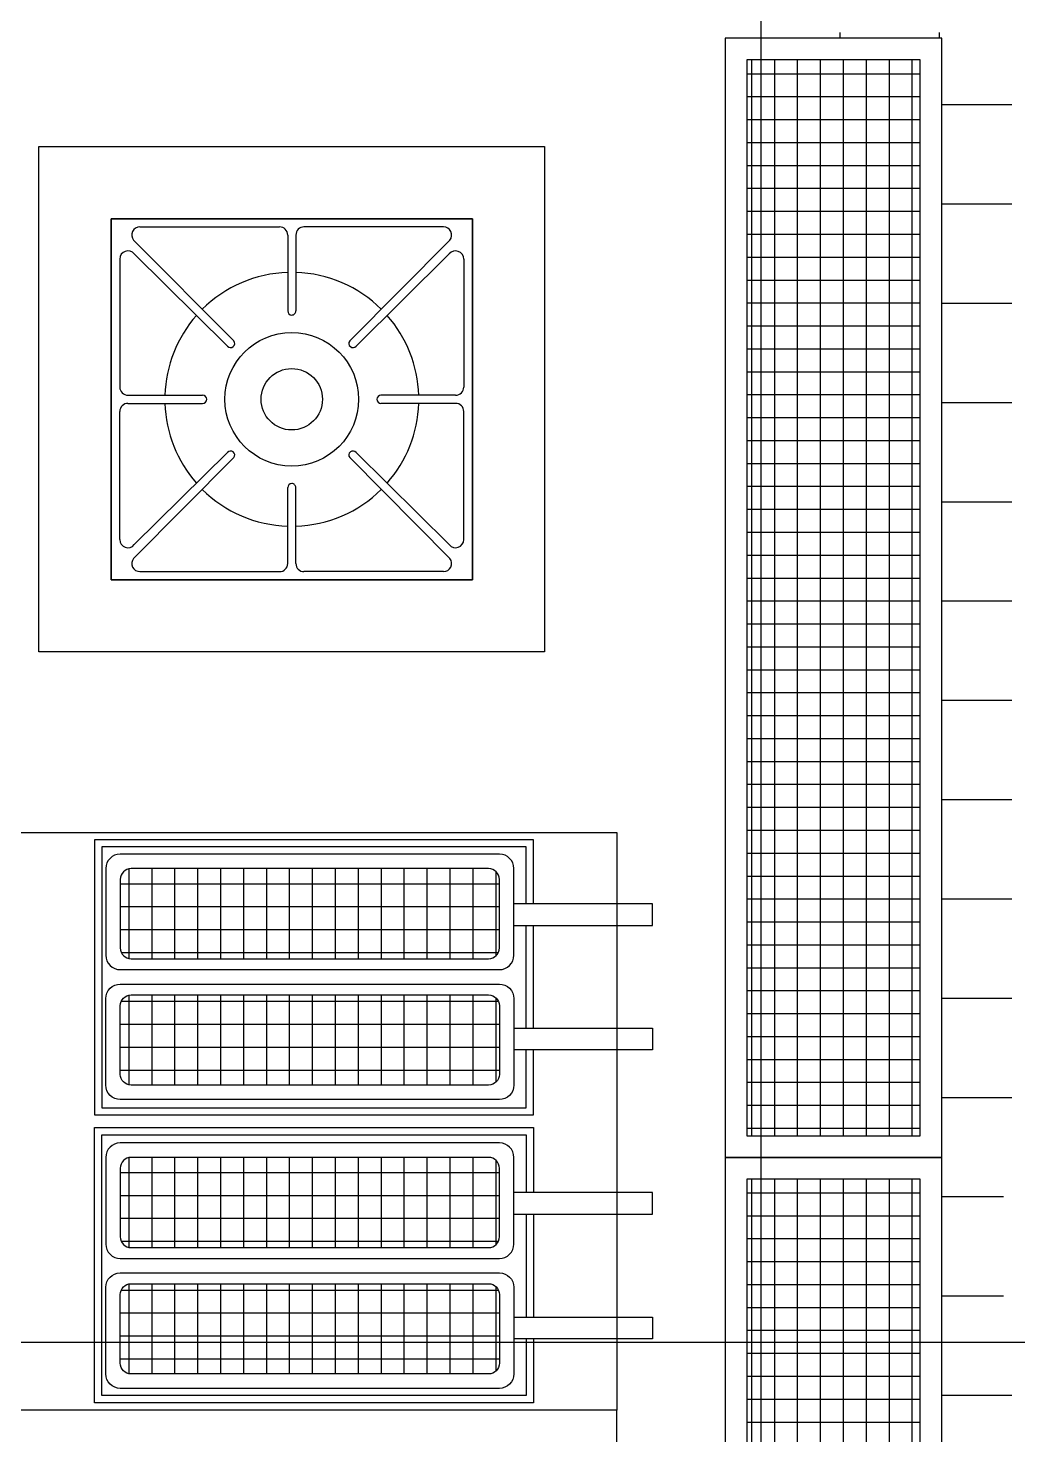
# Model space of a CAD drawing. Header units: inches. Extents: x -7543 to -822, y 102837 to 190349.
# Drawn here: x -836.39322 to -836.37952, y 102836.96515 to 102836.98463 of the extents above; entities that cross this region are included whole.
import ezdxf

# ---------------------------------------------------------------- set-up
doc = ezdxf.new("R2010")
doc.units = ezdxf.units.IN
doc.header["$MEASUREMENT"] = 0
doc.layers.get('0').update_dxf_attribs({"lineweight": 25})
doc.layers.add('ICOL', color=55, linetype='Continuous', lineweight=25)
doc.layers.add('TARAMA', color=8, linetype='Continuous', lineweight=25)
doc.layers.add('TEFRİŞ', color=7, linetype='Continuous', lineweight=25, true_color=0x78462c)

msp = doc.modelspace()

# ---------------------------------------------------------------- hatches: boundary and pattern name
at = {"ltscale": 5}
h = msp.add_hatch(dxfattribs=at)
h.set_pattern_fill('NET', color=256, scale=0.0001, angle=90, style=0)
h.set_pattern_definition([(90, (-834.733473260522, 102839.0242574827), (-0.0003175, 1.944062586693024e-20), []), (180, (-834.733473260522, 102839.0242574827), (-3.888125173386048e-20, -0.0003175), [])])
h.paths.add_polyline_path([(-836.3832718610786, 102836.9692930621), (-836.3808718610785, 102836.9692930621), (-836.3808718610785, 102836.9841930621), (-836.3832718610786, 102836.9841930621)])
h = msp.add_hatch(dxfattribs=at)
h.set_pattern_fill('NET', color=256, scale=0.0001, angle=90, style=0)
h.set_pattern_definition([(90, (-834.733473260522, 102839.0087574827), (-0.0003175, 1.944062586693024e-20), []), (180, (-834.733473260522, 102839.0087574827), (-3.888125173386048e-20, -0.0003175), [])])
h.paths.add_polyline_path([(-836.3832718610786, 102836.9537930621), (-836.3808718610785, 102836.9537930621), (-836.3808718610785, 102836.9686930621), (-836.3832718610786, 102836.9686930621)])
at = {"layer": 'TEFRİŞ', "ltscale": 5}
h = msp.add_hatch(dxfattribs=at)
h.set_pattern_fill('NET', color=256, scale=0.0002, style=0)
h.set_pattern_definition([(270, (-836.2692690484524, 102837.0070737478), (-0.0003175, 7.049916206369744e-20), []), (180, (-836.2692690484524, 102837.0070737478), (5.10585361967672e-20, 0.0003175), [])])
edge = h.paths.add_edge_path()
edge.add_ellipse((-836.3917968610785, 102836.9718930621), major_axis=(0.0001060660171784548, 0.0001060660171784548), ratio=0.9999999999910875, start_angle=134.9999999997447, end_angle=225.0000000002553, ccw=False)
edge.add_line((-836.3919468610785, 102836.9718930621), (-836.3919468610785, 102836.9728430621))
edge.add_ellipse((-836.3917968610785, 102836.9728430621), major_axis=(-0.0001060660171784548, 0.0001060660171784548), ratio=0.9999999999910877, start_angle=-45.000000000255284, end_angle=45.000000000255284, ccw=False)
edge.add_line((-836.3917968610785, 102836.9729930621), (-836.3868468610785, 102836.9729930621))
edge.add_ellipse((-836.3868468610785, 102836.9728430621), major_axis=(0.0001060660171784548, 0.0001060660171784548), ratio=0.9999999999910875, start_angle=314.99999999974466, end_angle=405.00000000025534, ccw=False)
edge.add_line((-836.3866968610786, 102836.9728430621), (-836.3866968610786, 102836.9718930621))
edge.add_ellipse((-836.3868468610785, 102836.9718930621), major_axis=(-0.0001060660171784548, 0.0001060660171784548), ratio=0.9999999999910877, start_angle=134.9999999997447, end_angle=225.0000000002553, ccw=False)
edge.add_line((-836.3868468610785, 102836.9717430621), (-836.3917968610785, 102836.9717430621))
h = msp.add_hatch(dxfattribs=at)
h.set_pattern_fill('NET', color=256, scale=0.0002, style=0)
h.set_pattern_definition([(90, (-836.2692690484524, 102836.9359123764), (-0.0003175, 7.049916206369744e-20), []), (180, (-836.2692690484524, 102836.9359123764), (-8.993978793062769e-20, -0.0003175), [])])
edge = h.paths.add_edge_path()
edge.add_ellipse((-836.3868468610785, 102836.9710930621), major_axis=(0.0001060660171784548, 0.0001060660171784548), ratio=0.9999999999910875, start_angle=314.99999999974466, end_angle=405.00000000025534, ccw=False)
edge.add_line((-836.3866968610786, 102836.9710930621), (-836.3866968610786, 102836.9701430621))
edge.add_ellipse((-836.3868468610785, 102836.9701430621), major_axis=(-0.0001060660171784548, 0.0001060660171784548), ratio=0.9999999999910877, start_angle=134.9999999997447, end_angle=225.0000000002553, ccw=False)
edge.add_line((-836.3868468610785, 102836.9699930621), (-836.3917968610785, 102836.9699930621))
edge.add_ellipse((-836.3917968610785, 102836.9701430621), major_axis=(0.0001060660171784548, 0.0001060660171784548), ratio=0.9999999999910875, start_angle=134.9999999997447, end_angle=225.0000000002553, ccw=False)
edge.add_line((-836.3919468610785, 102836.9701430621), (-836.3919468610785, 102836.9710930621))
edge.add_ellipse((-836.3917968610785, 102836.9710930621), major_axis=(-0.0001060660171784548, 0.0001060660171784548), ratio=0.9999999999910877, start_angle=-45.000000000255284, end_angle=45.000000000255284, ccw=False)
edge.add_line((-836.3917968610785, 102836.9712430621), (-836.3868468610785, 102836.9712430621))
h = msp.add_hatch(dxfattribs=at)
h.set_pattern_fill('NET', color=256, scale=0.0002, style=0)
h.set_pattern_definition([(270, (-836.2692690484524, 102837.0030737478), (-0.0003175, 7.049916206369744e-20), []), (180, (-836.2692690484524, 102837.0030737478), (5.10585361967672e-20, 0.0003175), [])])
edge = h.paths.add_edge_path()
edge.add_ellipse((-836.3917968610785, 102836.9678930621), major_axis=(0.0001060660171784548, 0.0001060660171784548), ratio=0.9999999999910875, start_angle=134.9999999997447, end_angle=225.0000000002553, ccw=False)
edge.add_line((-836.3919468610785, 102836.9678930621), (-836.3919468610785, 102836.9688430621))
edge.add_ellipse((-836.3917968610785, 102836.9688430621), major_axis=(-0.0001060660171784548, 0.0001060660171784548), ratio=0.9999999999910877, start_angle=-45.000000000255284, end_angle=45.000000000255284, ccw=False)
edge.add_line((-836.3917968610785, 102836.9689930621), (-836.3868468610785, 102836.9689930621))
edge.add_ellipse((-836.3868468610785, 102836.9688430621), major_axis=(0.0001060660171784548, 0.0001060660171784548), ratio=0.9999999999910875, start_angle=314.99999999974466, end_angle=405.00000000025534, ccw=False)
edge.add_line((-836.3866968610786, 102836.9688430621), (-836.3866968610786, 102836.9678930621))
edge.add_ellipse((-836.3868468610785, 102836.9678930621), major_axis=(-0.0001060660171784548, 0.0001060660171784548), ratio=0.9999999999910877, start_angle=134.9999999997447, end_angle=225.0000000002553, ccw=False)
edge.add_line((-836.3868468610785, 102836.9677430621), (-836.3917968610785, 102836.9677430621))
h = msp.add_hatch(dxfattribs=at)
h.set_pattern_fill('NET', color=256, scale=0.0002, style=0)
h.set_pattern_definition([(90, (-836.2692690484524, 102836.9319123764), (-0.0003175, 7.049916206369744e-20), []), (180, (-836.2692690484524, 102836.9319123764), (-8.993978793062769e-20, -0.0003175), [])])
edge = h.paths.add_edge_path()
edge.add_ellipse((-836.3868468610785, 102836.9670930621), major_axis=(0.0001060660171784548, 0.0001060660171784548), ratio=0.9999999999910875, start_angle=314.99999999974466, end_angle=405.00000000025534, ccw=False)
edge.add_line((-836.3866968610786, 102836.9670930621), (-836.3866968610786, 102836.9661430621))
edge.add_ellipse((-836.3868468610785, 102836.9661430621), major_axis=(-0.0001060660171784548, 0.0001060660171784548), ratio=0.9999999999910877, start_angle=134.9999999997447, end_angle=225.0000000002553, ccw=False)
edge.add_line((-836.3868468610785, 102836.9659930621), (-836.3917968610785, 102836.9659930621))
edge.add_ellipse((-836.3917968610785, 102836.9661430621), major_axis=(0.0001060660171784548, 0.0001060660171784548), ratio=0.9999999999910875, start_angle=134.9999999997447, end_angle=225.0000000002553, ccw=False)
edge.add_line((-836.3919468610785, 102836.9661430621), (-836.3919468610785, 102836.9670930621))
edge.add_ellipse((-836.3917968610785, 102836.9670930621), major_axis=(-0.0001060660171784548, 0.0001060660171784548), ratio=0.9999999999910877, start_angle=-45.000000000255284, end_angle=45.000000000255284, ccw=False)
edge.add_line((-836.3917968610785, 102836.9672430621), (-836.3868468610785, 102836.9672430621))

# ---------------------------------------------------------------- linework, layer by layer
at = {"ltscale": 5}
for points in [[(-836.3805718610786, 102836.9689930621), (-836.3805718610786, 102836.9844930621), (-836.3835718610785, 102836.9844930621), (-836.3835718610785, 102836.9689930621)], [(-836.3808718610785, 102836.9692930621), (-836.3808718610785, 102836.9841930621), (-836.3832718610786, 102836.9841930621), (-836.3832718610786, 102836.9692930621)], [(-836.3805718610786, 102836.9534930621), (-836.3805718610786, 102836.9689930621), (-836.3835718610785, 102836.9689930621), (-836.3835718610785, 102836.9534930621)], [(-836.3808718610785, 102836.9537930621), (-836.3808718610785, 102836.9686930621), (-836.3832718610786, 102836.9686930621), (-836.3832718610786, 102836.9537930621)]]:
    msp.add_lwpolyline(points, close=True, dxfattribs=at)
at = {"layer": 'ICOL'}
msp.add_line((-836.4290718785708, 102836.966432693), (-836.3703218783577, 102836.966432693), dxfattribs=at)
at = {"layer": 'TARAMA'}
for p, q in [((-836.3819792291789, 102836.9844930621), (-836.3819792291789, 102836.9845744728)), ((-836.380604229179, 102836.9844930621), (-836.380604229179, 102836.9845744728)), ((-836.3805718610786, 102836.9835744728), (-836.3796042291789, 102836.9835744728)), ((-836.3805718610786, 102836.9821994728), (-836.3796042291789, 102836.9821994728)), ((-836.3805718610786, 102836.9808244728), (-836.3796042291789, 102836.9808244728)), ((-836.3805718610786, 102836.9794494728), (-836.3796042291789, 102836.9794494728)), ((-836.3805718610786, 102836.9780744728), (-836.3796042291789, 102836.9780744728)), ((-836.3805718610786, 102836.9766994728), (-836.3796042291789, 102836.9766994728)), ((-836.3805718610786, 102836.9753244728), (-836.3796042291789, 102836.9753244728)), ((-836.3805718610786, 102836.9739494728), (-836.3796042291789, 102836.9739494728)), ((-836.3805718610786, 102836.9725744728), (-836.3796042291789, 102836.9725744728)), ((-836.3805718610786, 102836.9711994728), (-836.3796042291789, 102836.9711994728)), ((-836.3805718610786, 102836.9698244728), (-836.3796042291789, 102836.9698244728)), ((-836.3805718610786, 102836.9684494728), (-836.3797168452412, 102836.9684494728)), ((-836.3805718610786, 102836.9670744728), (-836.3797168452412, 102836.9670744728)), ((-836.3805718610786, 102836.9656994728), (-836.3796042291789, 102836.9656994728))]:
    msp.add_line(p, q, dxfattribs=at)
at = {"layer": 'TEFRİŞ', "ltscale": 5}
for p, q in [((-836.3830718610785, 102836.9514930621), (-836.3830718610785, 102836.9849930621)), ((-836.3850718610786, 102836.9654930621), (-836.3940718610786, 102836.9654930621)), ((-836.3850718610786, 102836.9614930621), (-836.3850718610786, 102836.9654930621))]:
    msp.add_line(p, q, dxfattribs=at)
at = {"layer": 'TEFRİŞ'}
for p, q in [((-836.3920718610785, 102836.9769930621), (-836.3920718610785, 102836.9819930621)), ((-836.3920718610785, 102836.9819930621), (-836.3870718610785, 102836.9819930621)), ((-836.3916735387157, 102836.9818804497), (-836.3897407796735, 102836.9818804497)), ((-836.3874701834413, 102836.9818804497), (-836.3894029424836, 102836.9818804497)), ((-836.3917612147242, 102836.9816971797), (-836.3903743390558, 102836.9803014876)), ((-836.3896281672731, 102836.9817678373), (-836.3896281672731, 102836.9807165913)), ((-836.3896281672844, 102836.9817678373), (-836.3896281672844, 102836.9807165913)), ((-836.3895155548839, 102836.9817678373), (-836.3895155548839, 102836.9807165913)), ((-836.3873825074329, 102836.9816971797), (-836.3887693831011, 102836.9803014876)), ((-836.3917523893927, 102836.9815066926), (-836.3904620429922, 102836.9802308299)), ((-836.3873913327644, 102836.9815066926), (-836.3886816791648, 102836.9802308299)), ((-836.3919526778016, 102836.9814360487), (-836.3919526778016, 102836.9796619773)), ((-836.3871910443555, 102836.9814360487), (-836.3871910443555, 102836.9796619773)), ((-836.3903828619668, 102836.980222307), (-836.3903828894669, 102836.980222307)), ((-836.3887608601901, 102836.980222307), (-836.3887608326902, 102836.980222307)), ((-836.3918400654011, 102836.9795493649), (-836.3908062022258, 102836.9795493649)), ((-836.387303656756, 102836.9795493649), (-836.3883375199314, 102836.9795493649)), ((-836.3919526778016, 102836.9775500687), (-836.3919526778016, 102836.9793241401)), ((-836.3918400654011, 102836.9794367525), (-836.3908062022258, 102836.9794367525)), ((-836.387303656756, 102836.9794367525), (-836.3883375199314, 102836.9794367525)), ((-836.3871910443555, 102836.9775500687), (-836.3871910443555, 102836.9793241401)), ((-836.3917523893927, 102836.9774794248), (-836.3904620429922, 102836.9787552875)), ((-836.3903828619668, 102836.9787638104), (-836.3903828894669, 102836.9787638104)), ((-836.3887608601901, 102836.9787638104), (-836.3887608326902, 102836.9787638104)), ((-836.3873913327644, 102836.9774794248), (-836.3886816791648, 102836.9787552875)), ((-836.3917612147242, 102836.9772889377), (-836.3903743390558, 102836.9786846298)), ((-836.3873825074329, 102836.9772889377), (-836.3887693831011, 102836.9786846298)), ((-836.3896281672731, 102836.9772182869), (-836.3896281672731, 102836.9782695261)), ((-836.3896281672844, 102836.9772182869), (-836.3896281672844, 102836.9782695261)), ((-836.3895155548839, 102836.9772182869), (-836.3895155548839, 102836.9782695261)), ((-836.3916735387157, 102836.9771056745), (-836.3897407796735, 102836.9771056745)), ((-836.3874701834413, 102836.9771056745), (-836.3894029424836, 102836.9771056745))]:
    msp.add_line(p, q, dxfattribs=at)
for points in [[(-836.3930718610785, 102836.9829930621), (-836.3860718610786, 102836.9829930621), (-836.3860718610786, 102836.9759930621), (-836.3930718610785, 102836.9759930621)], [(-836.3920718610785, 102836.9819930621), (-836.3870718610785, 102836.9819930621), (-836.3870718610785, 102836.9769930621), (-836.3920718610785, 102836.9769930621)], [(-836.3920718610785, 102836.9819930621), (-836.3920718610785, 102836.9769930621), (-836.3870718610785, 102836.9769930621), (-836.3870718610785, 102836.9819930621)], [(-836.3920718610785, 102836.9819930621), (-836.3920718610785, 102836.9769930621), (-836.3870718610785, 102836.9769930621), (-836.3870718610785, 102836.9819930621)]]:
    msp.add_lwpolyline(points, close=True, dxfattribs=at)
at = {"layer": 'TEFRİŞ', "ltscale": 5}
msp.add_lwpolyline([(-836.3850718610786, 102836.9694930621), (-836.3850718610786, 102836.9654930621), (-836.3940718610786, 102836.9654930621), (-836.3940718610786, 102836.9734930621), (-836.3850718610786, 102836.9734930621), (-836.3850718610786, 102836.9694930621)], close=True, dxfattribs=at)
for points in [[(-836.3862267182551, 102836.9725055621), (-836.3862267182551, 102836.9733929109), (-836.3923010848144, 102836.9733929109), (-836.3923010848144, 102836.969580162), (-836.3862267182551, 102836.969580162), (-836.3862267182551, 102836.9704805621)], [(-836.3863267182551, 102836.9725055621), (-836.3863267182551, 102836.9732929109), (-836.3922010848145, 102836.9732929109), (-836.3922010848145, 102836.969680162), (-836.3863267182551, 102836.969680162), (-836.3863267182551, 102836.9704805621)], [(-836.3864968610785, 102836.9722055621), (-836.3845796837893, 102836.9722055621), (-836.3845796837893, 102836.9725055621), (-836.3864968610785, 102836.9725055621)], [(-836.3863267182551, 102836.9707805621), (-836.3863267182551, 102836.9722055621)], [(-836.3862267182551, 102836.9707805621), (-836.3862267182551, 102836.9722055621)], [(-836.3864968610785, 102836.9707805621), (-836.3845796837893, 102836.9707805621), (-836.3845796837893, 102836.9704805621), (-836.3864968610785, 102836.9704805621)], [(-836.3862267182551, 102836.9664805621), (-836.3862267182551, 102836.9655932133), (-836.3923010848144, 102836.9655932133), (-836.3923010848144, 102836.9694059622), (-836.3862267182551, 102836.9694059622), (-836.3862267182551, 102836.9685055621)], [(-836.3863267182551, 102836.9664805621), (-836.3863267182551, 102836.9656932134), (-836.3922010848145, 102836.9656932134), (-836.3922010848145, 102836.9693059622), (-836.3863267182551, 102836.9693059622), (-836.3863267182551, 102836.9685055621)], [(-836.3864968610785, 102836.9682055621), (-836.3845796837893, 102836.9682055621), (-836.3845796837893, 102836.9685055621), (-836.3864968610785, 102836.9685055621)], [(-836.3863267182551, 102836.9682055621), (-836.3863267182551, 102836.9667805621)], [(-836.3862267182551, 102836.9682055621), (-836.3862267182551, 102836.9667805621)], [(-836.3864968610785, 102836.9667805621), (-836.3845796837893, 102836.9667805621), (-836.3845796837893, 102836.9664805621), (-836.3864968610785, 102836.9664805621)]]:
    msp.add_lwpolyline(points, dxfattribs=at)
for points in [[(-836.3864968610785, 102836.9729930621), (-836.3864968610785, 102836.9729930621, 0.414213562373095), (-836.3866968610786, 102836.9731930621), (-836.3919468610785, 102836.9731930621, 0.414213562373095), (-836.3921468610786, 102836.9729930621), (-836.3921468610786, 102836.9717930621, 0.414213562373095), (-836.3919468610785, 102836.9715930621), (-836.3866968610786, 102836.9715930621, 0.414213562373095), (-836.3864968610785, 102836.9717930621), (-836.3864968610785, 102836.9729930621)], [(-836.3864968610785, 102836.9699930621), (-836.3864968610785, 102836.9699930621, -0.414213562373095), (-836.3866968610786, 102836.9697930621), (-836.3919468610785, 102836.9697930621, -0.414213562373095), (-836.3921468610786, 102836.9699930621), (-836.3921468610786, 102836.9711930621, -0.414213562373095), (-836.3919468610785, 102836.9713930621), (-836.3866968610786, 102836.9713930621, -0.414213562373095), (-836.3864968610785, 102836.9711930621), (-836.3864968610785, 102836.9699930621)], [(-836.3864968610785, 102836.9689930621), (-836.3864968610785, 102836.9689930621, 0.414213562373095), (-836.3866968610786, 102836.9691930621), (-836.3919468610785, 102836.9691930621, 0.414213562373095), (-836.3921468610786, 102836.9689930621), (-836.3921468610786, 102836.9677930621, 0.414213562373095), (-836.3919468610785, 102836.9675930621), (-836.3866968610786, 102836.9675930621, 0.414213562373095), (-836.3864968610785, 102836.9677930621), (-836.3864968610785, 102836.9689930621)], [(-836.3864968610785, 102836.9659930621), (-836.3864968610785, 102836.9659930621, -0.414213562373095), (-836.3866968610786, 102836.9657930621), (-836.3919468610785, 102836.9657930621, -0.414213562373095), (-836.3921468610786, 102836.9659930621), (-836.3921468610786, 102836.9671930621, -0.414213562373095), (-836.3919468610785, 102836.9673930621), (-836.3866968610786, 102836.9673930621, -0.414213562373095), (-836.3864968610785, 102836.9671930621), (-836.3864968610785, 102836.9659930621)]]:
    msp.add_lwpolyline(points, format="xyb", dxfattribs=at)
for points in [[(-836.3919468610785, 102836.9718930621, 0.414213562373095), (-836.3917968610785, 102836.9717430621), (-836.3868468610785, 102836.9717430621, 0.414213562373095), (-836.3866968610786, 102836.9718930621), (-836.3866968610786, 102836.9728430621, 0.414213562373095), (-836.3868468610785, 102836.9729930621), (-836.3917968610785, 102836.9729930621, 0.414213562373095), (-836.3919468610785, 102836.9728430621)], [(-836.3919468610785, 102836.9710930621, -0.414213562373095), (-836.3917968610785, 102836.9712430621), (-836.3868468610785, 102836.9712430621, -0.414213562373095), (-836.3866968610786, 102836.9710930621), (-836.3866968610786, 102836.9701430621, -0.414213562373095), (-836.3868468610785, 102836.9699930621), (-836.3917968610785, 102836.9699930621, -0.414213562373095), (-836.3919468610785, 102836.9701430621)], [(-836.3919468610785, 102836.9678930621, 0.414213562373095), (-836.3917968610785, 102836.9677430621), (-836.3868468610785, 102836.9677430621, 0.414213562373095), (-836.3866968610786, 102836.9678930621), (-836.3866968610786, 102836.9688430621, 0.414213562373095), (-836.3868468610785, 102836.9689930621), (-836.3917968610785, 102836.9689930621, 0.414213562373095), (-836.3919468610785, 102836.9688430621)], [(-836.3919468610785, 102836.9670930621, -0.414213562373095), (-836.3917968610785, 102836.9672430621), (-836.3868468610785, 102836.9672430621, -0.414213562373095), (-836.3866968610786, 102836.9670930621), (-836.3866968610786, 102836.9661430621, -0.414213562373095), (-836.3868468610785, 102836.9659930621), (-836.3917968610785, 102836.9659930621, -0.414213562373095), (-836.3919468610785, 102836.9661430621)]]:
    msp.add_lwpolyline(points, format="xyb", close=True, dxfattribs=at)
at = {"layer": 'TEFRİŞ'}
for radius in [0.000924965754741373, 0.0004249657547413728]:
    msp.add_circle((-836.3895718610786, 102836.9794930587), radius, dxfattribs=at)
for centre, radius, start, end in [((-836.3916735387157, 102836.9817678373), 0.0001126124004244936, 89.99999500067693, 218.8519990190835), ((-836.3897407796735, 102836.9817678373), 0.0001126124004244936, 359.9999991662367, 89.99999500067693), ((-836.3894029424836, 102836.9817678373), 0.0001126124004244936, 90.00000499932307, 180.0000008337633), ((-836.3874701834413, 102836.9817678373), 0.0001126124004244936, 321.1480009809165, 90.00000499932307), ((-836.3918400654011, 102836.9814360487), 0.0001126124004244936, 38.85200005879613, 179.9999970818284), ((-836.387303656756, 102836.9814360487), 0.0001126124004244936, 2.918171642460836e-06, 141.1479999412039), ((-836.3895718610786, 102836.9794930587), 0.001758299088074706, 91.8351028073973, 134.7989496173908), ((-836.3895718610786, 102836.9794930587), 0.001758299088074706, 45.2010503826092, 88.16489756031865), ((-836.3895718610786, 102836.9807165913), 5.630619458162735e-05, 180.0000008337633, 270), ((-836.3895718610786, 102836.9807165913), 5.630619458162735e-05, 270, 2.918171642460836e-06), ((-836.3895718610786, 102836.9794930587), 0.001758299088074706, 138.6252426091343, 178.1648975180617), ((-836.3895718610786, 102836.9794930587), 0.001758299088074706, 1.835102481938255, 41.3747573908657), ((-836.3904181908157, 102836.9802661587), 5.630619458162735e-05, 308.8643129147081, 38.846535925563), ((-836.3887255313414, 102836.9802661587), 5.630619458162735e-05, 141.153464074437, 231.1356870852919), ((-836.3904181908157, 102836.9802661587), 5.630619458162735e-05, 218.8595531048106, 308.8529199933703), ((-836.3887255313414, 102836.9802661587), 5.630619458162735e-05, 231.1470800066297, 321.1404468951894), ((-836.3918400654011, 102836.9796619773), 0.0001126124004244936, 179.9999970818284, 270), ((-836.3908062022258, 102836.9794930587), 5.630619458162735e-05, 359.9999991662367, 89.99999500067693), ((-836.3883375199314, 102836.9794930587), 5.630619458162735e-05, 90.00000499932307, 180.0000008337633), ((-836.387303656756, 102836.9796619773), 0.0001126124004244936, 270, 2.918171642460836e-06), ((-836.3918400654011, 102836.9793241401), 0.0001126124004244936, 89.99999500067693, 179.9999970818284), ((-836.3895718610786, 102836.9794930587), 0.001758299088074706, 181.8351028990337, 221.3747573908657), ((-836.3908062022258, 102836.9794930587), 5.630619458162735e-05, 270, 359.9999991662367), ((-836.3883375199314, 102836.9794930587), 5.630619458162735e-05, 180.0000008337633, 270), ((-836.3895718610786, 102836.9794930587), 0.001758299088074706, 318.6252426091343, 358.1648971009663), ((-836.387303656756, 102836.9793241401), 0.0001126124004244936, 2.918171642460836e-06, 90.00000499932307), ((-836.3904181908157, 102836.9787199587), 5.630619458162735e-05, 51.14708000662968, 141.1404468951894), ((-836.3904181908157, 102836.9787199587), 5.630619458162735e-05, 321.153464074437, 51.13568708529194), ((-836.3887255313414, 102836.9787199587), 5.630619458162735e-05, 128.8643129147081, 218.846535925563), ((-836.3887255313414, 102836.9787199587), 5.630619458162735e-05, 38.85955310481063, 128.8529199933703), ((-836.3895718610786, 102836.9794930587), 0.001758299088074706, 225.2010503826092, 268.1648971926027), ((-836.3895718610786, 102836.9782695261), 5.630619458162735e-05, 90.00000499932307, 180.0000008337633), ((-836.3895718610786, 102836.9782695261), 5.630619458162735e-05, 2.918171642460836e-06, 90.00000499932307), ((-836.3895718610786, 102836.9794930587), 0.001758299088074706, 271.8351024396814, 314.7989496173908), ((-836.3918400654011, 102836.9775500687), 0.0001126124004244936, 180.0000029181716, 321.1479999412039), ((-836.387303656756, 102836.9775500687), 0.0001126124004244936, 218.8520000587961, 359.9999970818284), ((-836.3916735387157, 102836.9772182801), 0.0001126124004244936, 141.1480009809165, 270.000004999323), ((-836.3897407796735, 102836.9772182869), 0.0001126124004244936, 270, 359.9999991662367), ((-836.3894029424836, 102836.9772182869), 0.0001126124004244936, 180.0000008337633, 270), ((-836.3874701834413, 102836.9772182801), 0.0001126124004244936, 269.9999950006769, 38.85199901908346)]:
    msp.add_arc(centre, radius, start, end, dxfattribs=at)

doc.saveas('drawing.dxf')
